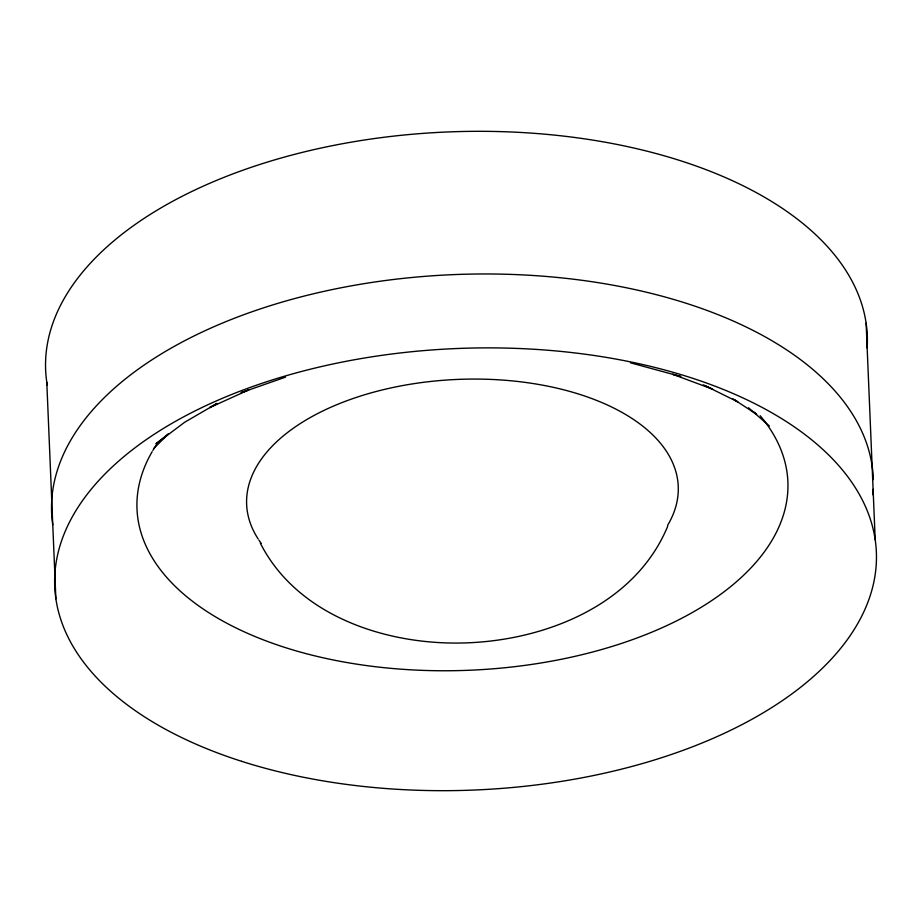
<?xml version="1.0" encoding="UTF-8"?>
<svg xmlns="http://www.w3.org/2000/svg" width="922" height="922" viewBox="0 0 922 922"><rect width="100%" height="100%" fill="white"/><g stroke="black" fill="none" stroke-linecap="round" stroke-linejoin="round"><path stroke-width="1.38" d="M667.747 526.139C634.106 607.748 538.794 643.037 456.136 643.06C381.074 643.21 296.192 613.902 260.304 543.116M153.548 448.634L168.507 433.824M168.011 434.181L155.945 443.805L184.746 422.207L217.073 403.398L209.64 407.639L248.836 389.856L241.057 392.691L285.566 377.121M630.475 362.83L680.862 376.522L672.645 374.286L712.625 389.153L703.359 384.854M705.906 386.111L737.819 401.888L734.511 399.768M732.679 398.65L756.639 414.301L753.585 411.788M748.526 407.755L769.397 426.01M866.127 323.207L875.209 539.762M46.792 382.238L55.873 598.793M258.183 539.013A215.99 116.045 -2.4 0 1 460.827 379.299A215.99 116.045 -2.4 0 1 667.712 525.16M261.226 543.392A215.99 116.045 -2.4 0 1 258.955 540.177M760.201 415.741A325.731 175.007 -2.4 0 1 480.155 669.706A325.731 175.007 -2.4 0 1 152.142 451.688M152.868 450.455A325.731 175.007 -2.4 0 1 157.293 443.494M873.215 489.248A411.189 220.934 -2.4 0 1 872.8 494.757M52.773 524.883A411.189 220.934 -2.4 0 1 443.056 275.125A411.189 220.934 -2.4 0 1 873.318 479.59M47.229 384.97A411.189 220.934 -2.4 0 1 444.761 132.088A411.189 220.934 -2.4 0 1 867.153 347.974M241.668 761.33A411.189 220.934 -2.4 0 0 875.9 568.655A411.189 220.934 -2.4 0 0 279.043 377.847A411.189 220.934 -2.4 0 0 241.668 761.33"/></g></svg>
